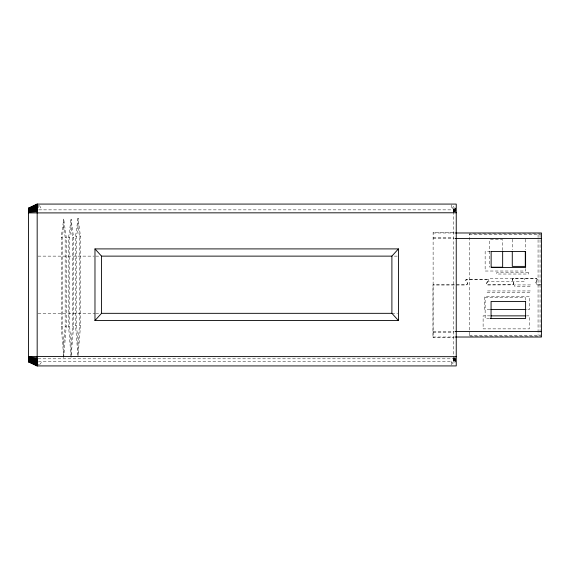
<?xml version="1.0" encoding="UTF-8"?>
<svg xmlns="http://www.w3.org/2000/svg" width="570" height="570" viewBox="0 0 570 570"><rect width="100%" height="100%" fill="white"/><g stroke="black" fill="none" stroke-linecap="round" stroke-linejoin="round"><path stroke-width="0.43" stroke-dasharray="2.85 2.14" d="M63.726 357.19L63.726 344.244L65.165 326.396L65.165 237.334L63.726 226.753L63.726 219.037L66.213 237.263L66.213 326.439L63.726 357.19L61.232 326.439L61.232 237.263L63.726 219.037M71.079 355.573L71.079 344.358L72.525 326.51L72.525 237.448L71.079 226.867L71.079 219.151L73.573 237.377L73.573 326.546L71.221 355.545M78.033 218.26L75.539 236.486L75.539 325.662L78.033 356.414L78.033 343.468L79.472 325.62L79.472 236.557L78.033 225.977L78.033 218.26L80.52 236.486L80.52 325.662L78.104 355.53M63.726 344.244L62.28 326.396L62.28 237.334L63.726 226.753M71.079 357.297L68.592 326.546L68.592 237.377L71.079 219.151M71.079 344.358L69.64 326.51L69.64 237.448L71.079 226.867M78.033 343.468L76.587 325.62L76.587 236.557L78.033 225.977M536.812 280.568L537.04 279.706A1.325 1.325 0 0 0 536.427 278.702L513.634 278.573A1.19 1.19 0 0 0 512.444 279.891L513.898 283.482A1.831 1.831 0 0 1 513.043 284.836L487.585 285A1.254 1.254 0 0 1 486.609 282.962L488.055 281.16A1.475 1.475 0 0 0 487.193 279.364L466.809 279.364A0.912 0.912 0 0 0 466.103 280.839L467.564 282.912A1.674 1.674 0 0 1 465.939 285L433.122 285M536.954 280.298L535.964 282.136A2.202 2.202 0 0 0 538.066 285L541.5 285M38.66 204.901L38.66 209.86L451.454 209.86L453.927 205.521M39.658 364.686L42.023 361.587M455.516 208.955L453.349 210.017L455.516 208.456L453.349 210.045L455.516 209.076L453.349 210.088L455.516 209.219L453.349 210.166L455.516 209.04M453.349 209.824L455.516 208.577M453.349 212.012L455.516 210.8M453.349 209.903L455.516 208.741M455.516 210.337L453.349 211.42L455.516 210.515M453.349 212.389L455.516 211.313M455.516 209.283L453.349 210.351L455.516 209.568M453.349 210.43L455.516 209.354M453.349 212.076L455.516 211.071M455.516 209.625L453.349 210.686M453.349 211.114L455.516 210.259M453.349 210.836L455.516 210.009M453.349 210.971L455.516 210.152M455.516 210.986L453.349 211.741L455.516 210.594L453.349 211.299M513.627 278.416L513.406 278.431A1.354 1.354 0 0 0 512.288 279.913L513.734 283.468A1.667 1.667 0 0 1 512.957 284.701L487.386 284.822A1.09 1.09 0 0 1 486.623 283.233L488.255 281.01A1.639 1.639 0 0 0 487.435 279.3L466.616 279.222A1.069 1.069 0 0 0 465.861 280.768L467.407 282.955A1.511 1.511 0 0 1 466.239 284.808L432.958 284.836L432.958 337.184M65.165 237.334L66.213 237.263M79.472 236.557L80.52 236.486M72.525 237.448L73.573 237.377M75.539 325.662L76.587 325.62M61.232 326.439L62.28 326.396M68.592 326.546L69.64 326.51M455.516 208.007L453.349 208.007L453.349 211.84M453.349 232.275L433.122 232.275L433.122 337.761L453.349 337.761M433.122 232.98L454.44 232.98M540.616 233.843L469.245 233.843L469.245 336.158L541.5 336.158M469.245 234.733L540.645 234.712M433.122 237.676L453.349 237.676M433.122 238.495L454.44 238.495M490.421 251.498L485.141 251.498L485.141 271.021L525.604 271.021L525.604 268.356M38.062 256.13L94.086 256.13M95.788 256.13L99.878 256.13M394.347 256.13L397.618 256.13M541.5 284.836L538.073 284.836A2.045 2.045 0 0 1 536.042 282.52L537.204 279.692A1.489 1.489 0 0 0 536.206 278.416L488.632 278.509L488.632 281.402L524.756 281.402L524.756 278.509M490.001 309.467L484.728 309.467L484.728 296.464L529.523 296.464L529.523 309.467L526.887 309.467M38.062 313.329L94.976 313.329M95.788 313.329L100.698 313.329M391.896 313.329L397.618 313.329M490.228 315.865L483.118 315.865L483.118 328.869L529.359 328.869L529.359 315.865L526.694 315.865M489.537 318.48L485.141 318.48L485.141 297.747L525.604 297.747L525.604 300.333M433.122 331.491L454.44 331.491M433.122 332.26L453.349 332.26M469.245 335.424L540.645 335.424M433.122 337.02L454.44 337.02M38.062 358.808L455.352 358.808M455.516 361.993L453.349 361.993L453.349 212.546M79.472 325.62L80.52 325.662M72.525 326.51L73.573 326.546M65.165 326.396L66.213 326.439M75.539 236.486L76.587 236.557M68.592 237.377L69.64 237.448M61.232 237.263L62.28 237.334M453.349 358.986L455.516 359.164M454.076 357.704L455.516 357.932M455.516 359.513L453.349 359.164L455.516 360.112M453.349 358.017L455.516 358.537M453.349 359.335L455.516 359.848M453.349 358.43L455.516 359.107M455.516 360.169L453.349 359.492L455.516 360.532M453.349 359.998L455.516 360.995M453.349 358.815L455.516 359.634M453.349 359.642L455.516 360.468M455.516 360.618L453.349 359.777L455.516 360.739M455.516 361.202L453.349 360.062M453.349 359.713L455.516 360.881M455.516 361.352L453.349 360.169L455.516 361.515M513.606 282.278L513.805 282.67M451.39 361.587L453.756 364.686M39.48 205.521L41.952 209.86M540.054 234.719L540.054 335.424M538.066 234.712L538.066 335.424M525.291 239.243L525.291 249.753M512.28 239.243L512.28 249.753M502.655 250.373L502.655 239.742L489.644 239.742L489.644 267.202M451.81 365.057L451.81 361.587L38.71 361.587L38.71 365.057M451.454 204.901L451.454 209.86M528.454 272.581L496.662 272.581L496.662 274.028L528.454 274.028L528.454 272.581M530.535 284.929L514.639 284.929L514.639 286.368L530.535 286.368L530.535 284.929M530.292 290.942L486.944 290.942L486.944 292.382L530.292 292.382L530.292 290.942M455.516 358.68L453.349 358.68L455.516 358.665"/><path stroke-width="0.85" d="M491.055 318.48L491.076 301.437L525.604 301.437M94.976 320.554L101.517 313.329L101.517 256.13L94.976 248.905L398.437 248.905L398.437 320.554L94.976 320.554L94.976 248.905M398.437 320.554L391.896 313.329L391.896 256.13L398.437 248.905M28.5 208.249L37.171 204.074L456.242 204.074L456.242 365.926L37.171 365.926L28.5 361.751L28.5 208.249L30.231 208.249M28.5 208.299L37.171 204.145M28.5 208.413L37.171 204.373M28.5 211.897L37.171 210.522L28.5 211.605L37.171 209.446L28.5 211.328L37.171 207.48L28.5 209.803L37.171 205.877L28.5 209.19L37.171 205.421L28.5 208.862L37.171 205.022M28.5 208.606L37.171 204.737M28.5 208.862L37.171 205.243M28.5 209.389L37.171 205.877M28.5 209.803L37.171 206.625M28.5 210.515L37.171 207.48M28.5 211.328L37.171 208.428M28.5 212.19L37.171 211.641M28.5 212.909L456.242 212.774M455.33 232.98L541.5 232.98L541.5 337.02L455.33 337.02M455.33 238.495L541.5 238.495M101.517 256.13L391.896 256.13M491.383 267.202L502.655 267.202L502.655 251.256M490.877 309.467L526.01 309.467M101.517 313.329L391.896 313.329M491.119 315.865L525.804 315.865M490.421 318.48L525.604 318.48L525.604 301.202M455.33 331.491L541.5 331.491M456.242 356.678L28.5 356.542M28.5 361.751L30.231 361.751M37.171 357.882L28.5 356.941L37.171 359.072L28.5 357.661L37.171 360.219L28.5 358.302L37.171 361.302L28.5 358.915L37.171 362.306L28.5 360.012L37.171 362.762M28.5 359.485L37.171 362.306M28.5 360.254L37.171 363.218M28.5 360.696L37.171 364.016M28.5 361.059L37.171 364.686M28.5 361.352L37.171 365.22M28.5 361.515L34.806 364.33M28.5 361.565L37.171 365.612M36.38 365.313L28.5 361.644L37.171 365.862M525.291 251.505L525.291 266.397L512.28 266.397L512.28 251.505M37.171 204.074L37.171 365.926M491.148 251.498L491.126 267.472L525.604 267.472L525.604 251.498L491.148 251.498"/></g></svg>
